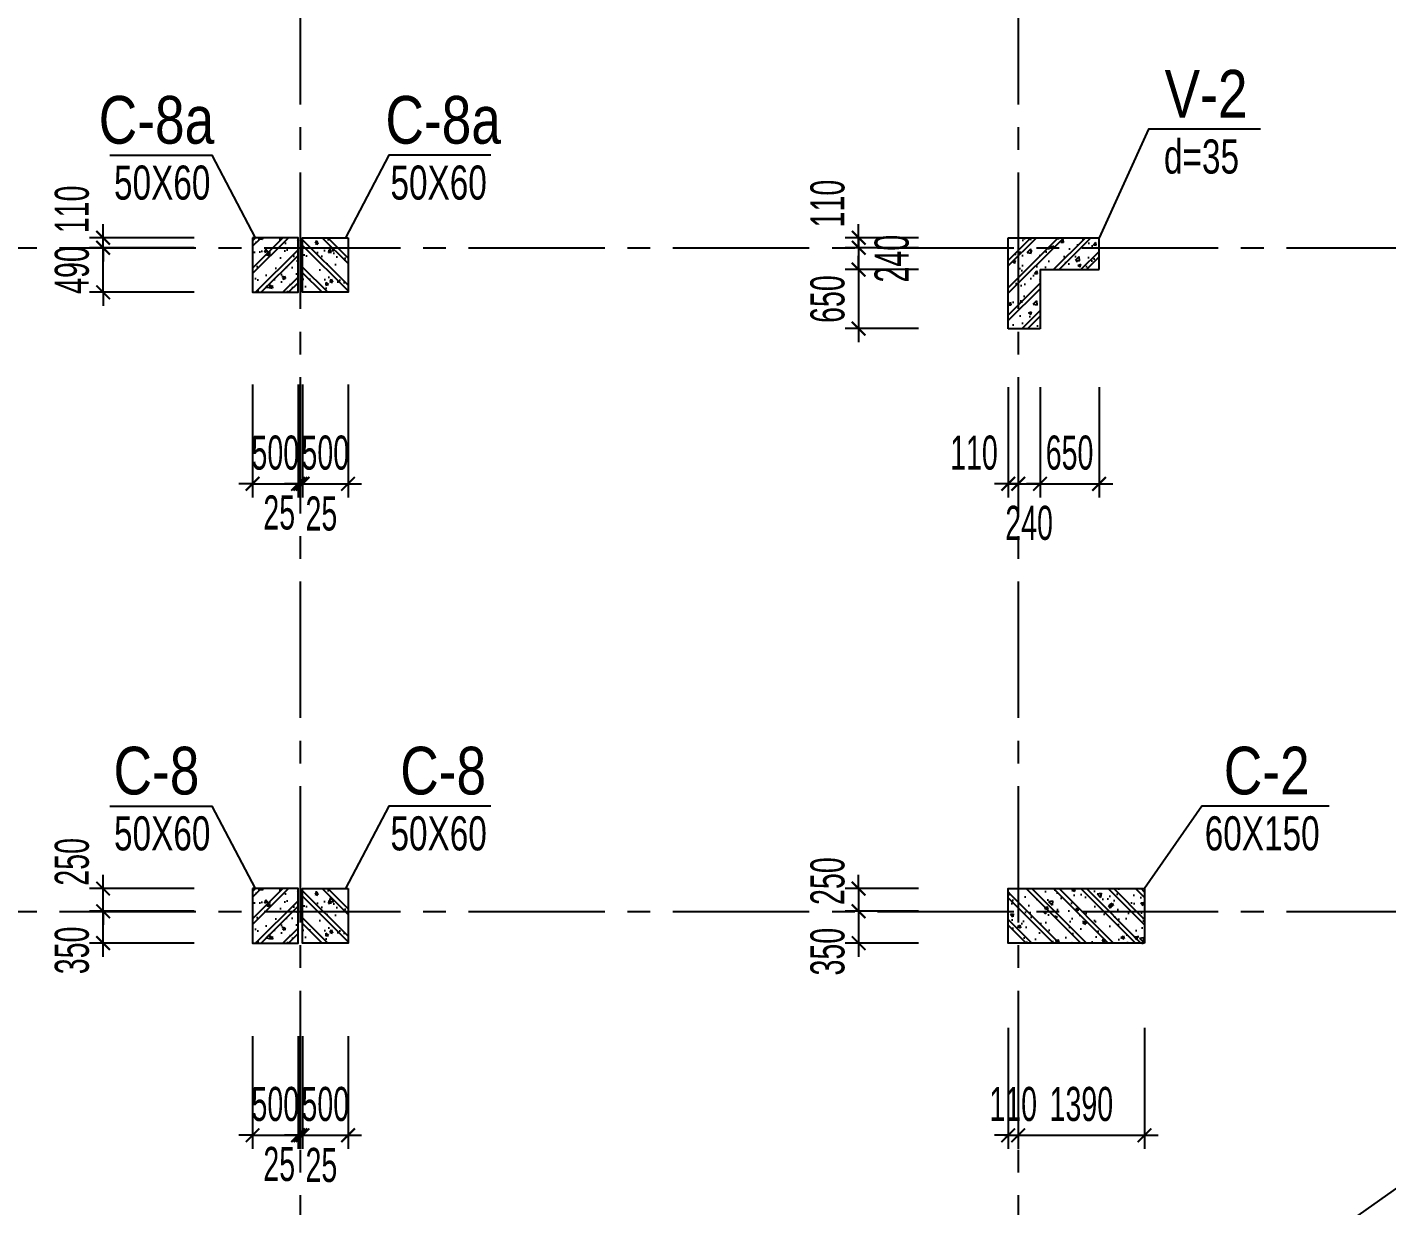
# Model space of a CAD drawing. Extents: x 1719887 to 1865417, y -150890 to 59748.
# Drawn here: x 1784015 to 1798976, y 12701 to 25667 of the extents above; entities that cross this region are included whole.
import ezdxf
from ezdxf.enums import TextEntityAlignment as Align

# ---------------------------------------------------------------- set-up
doc = ezdxf.new("R2010")
doc.units = 0
doc.header["$LTSCALE"] = 1000
doc.header["$MEASUREMENT"] = 0
doc.header["$PDMODE"] = 3
doc.linetypes.add('CENTER2', pattern=[1.125, 0.75, -0.125, 0.125, -0.125])
doc.layers.get('0').update_dxf_attribs({"linetype": 'CONTINUOUS'})
doc.layers.get('Defpoints').update_dxf_attribs({"linetype": 'CONTINUOUS'})
for name, color, linetype in [('CDC.01.AXIS', 160, 'CENTER2'), ('CDC.02.DIM', 1, 'CONTINUOUS'), ('CDC.05.STEEL', 4, 'CONTINUOUS'), ('CDC.06.TEXT', 2, 'CONTINUOUS'), ('CDC.10.HATCH', 9, 'CONTINUOUS'), ('CDC.11.NOTE', 8, 'CONTINUOUS')]:
    doc.layers.add(name, color=color, linetype=linetype)
doc.layers.add('KCS_Plotter', color=11, linetype='CONTINUOUS', plot=False)
doc.styles.add('ARIAL', font='arial.ttf', dxfattribs={"width": 0.6})
doc.dimstyles.new('D150', dxfattribs={"dimscale": 150, "dimtxt": 2.5, "dimasz": 1, "dimexe": 1, "dimexo": 0, "dimgap": 1, "dimtad": 1, "dimdec": 0, "dimdsep": 46, "dimtxsty": 'ARIAL', "dimblk": 'ARCHTICK', "dimcen": 1, "dimdle": 1, "dimclrd": 1, "dimclre": 1, "dimclrt": 2, "dimadec": 0, "dimazin": 0, "dimtfac": 0.00072, "dimtdec": 0, "dimtix": 1, "dimtmove": 2, "dimatfit": 3, "dimldrblk": 'ARCHTICK', "dimfxl": 1, "dimtolj": 1, "dimlwd": -1, "dimlwe": -1, "dimarcsym": 0})

# ---------------------------------------------------------------- blocks, each defined once
blk = doc.blocks.new('TH1')
at = {"layer": 'CDC.10.HATCH'}
h = blk.add_hatch(dxfattribs=at)
h.set_pattern_fill('CHAU-01', color=256, scale=50, angle=270, style=0, pattern_type=2)
h.set_pattern_definition([(220, (3538511.06, -380059.28), (31.376067, -358.63009), [37.5, -412.5]), (275, (3538511.06, -380059.3), (-376.09607, 69.37567), [30, -330]), (169.5486, (3538513.67, -380089.17), (-344.71977, -289.25469), [31.870095, -350.571056]), (223.8158, (3538411.06, -380059.3), (82.75951, -533.62052), [56.25, -618.75]), (173.3644, (3538417.96, -380103.75), (-487.05894, -467.33135), [47.80514, -525.8565]), (278.8158, (3538411.06, -380059.3), (-487.0593, -467.33097), [45, -495]), (249, (3538436.06, -380109.28), (201.309445, -298.453526), [37.5, -412.5]), (304, (3538436.06, -380109.3), (-362.57502, -121.657666), [30, -330]), (198.5486, (3538452.83, -380134.15), (-161.26525, -420.111314), [31.870095, -350.571056]), (232.5, (3538511.06, -380059.28), (-166.446927, -6.079928), [0, -326, 0, -335, 0, -331.25]), (262.5, (3538511.06, -380059.28), (-197.205856, -131.534769), [0, -191, 0, -318.5, 0, -126.25]), (302.5, (3538511.06, -379947.78), (11.277436, -266.911218), [0, -125, 0, -390, 0, -517.5]), (312.5, (3538511.06, -379897.78), (-50.05249, -291.593085), [0, -162.5, 0, -259, 0, -367.5]), (225, (3538511.06, -380059.28), (-150.26019, 150.26019), []), (225, (3538449.8, -380059.28), (-150.26019, 150.26019), [])])
h.paths.add_polyline_path([(1789255, -72738), (1789255, -73338), (1789755, -73338), (1789755, -72738)])
h = blk.add_hatch(dxfattribs=at)
h.set_pattern_fill('CHAU-01', color=256, scale=50, angle=270, style=0, pattern_type=2)
h.set_pattern_definition([(320, (41048.4, -380059.28), (-31.376067, -358.63009), [37.5, -412.5]), (265, (41048.4, -380059.3), (376.09607, 69.37567), [30, -330]), (10.4514, (41045.8, -380089.17), (344.71977, -289.25469), [31.870095, -350.571056]), (316.1842, (41148.4, -380059.3), (-82.75951, -533.62052), [56.25, -618.75]), (6.6356, (41141.5, -380103.75), (487.05894, -467.33135), [47.80514, -525.8565]), (261.1842, (41148.4, -380059.3), (487.0593, -467.33097), [45, -495]), (291, (41123.4, -380109.28), (-201.309445, -298.453526), [37.5, -412.5]), (236, (41123.4, -380109.3), (362.57502, -121.657666), [30, -330]), (341.4514, (41106.63, -380134.15), (161.26525, -420.111314), [31.870095, -350.571056]), (307.5, (41048.41, -380059.28), (166.446927, -6.079928), [0, -326, 0, -335, 0, -331.25]), (277.5, (41048.41, -380059.28), (197.205856, -131.534769), [0, -191, 0, -318.5, 0, -126.25]), (237.5, (41048.41, -379947.78), (-11.277436, -266.911218), [0, -125, 0, -390, 0, -517.5]), (227.5, (41048.4, -379897.78), (50.05249, -291.593085), [0, -162.5, 0, -259, 0, -367.5]), (315, (41048.4, -380059.28), (150.26019, 150.26019), []), (315, (41109.66, -380059.28), (150.26019, 150.26019), [])])
h.paths.add_polyline_path([(1790305, -72738), (1790305, -73338), (1789805, -73338), (1789805, -72738)])
h = blk.add_hatch(dxfattribs=at)
h.set_pattern_fill('CHAU-01', color=256, scale=50, style=0, pattern_type=2)
h.set_pattern_definition([(50, (56999.97, 0), (358.63009, -31.376067), [37.5, -412.5]), (355, (56999.97, 0), (-69.37567, 376.09607), [30, -330]), (100.4514, (57029.86, -2.6), (289.25469, 344.71977), [31.870095, -350.571056]), (46.1842, (56999.97, 100), (533.62052, -82.75951), [56.25, -618.75]), (96.6356, (57044.44, 93.1), (467.33135, 487.05894), [47.80514, -525.8565]), (351.1842, (56999.97, 100), (467.33097, 487.0593), [45, -495]), (21, (57049.97, 75), (298.453526, -201.309445), [37.5, -412.5]), (326, (57049.97, 75), (121.657666, 362.57502), [30, -330]), (71.4514, (57074.84, 58.22), (420.111314, 161.26525), [31.870095, -350.571056]), (37.5, (56999.97, 0), (6.079928, 166.446927), [0, -326, 0, -335, 0, -331.25]), (7.5, (56999.97, 0), (131.534769, 197.205856), [0, -191, 0, -318.5, 0, -126.25]), (327.5, (56888.47, 0), (266.911218, -11.277436), [0, -125, 0, -390, 0, -517.5]), (317.5, (56838.47, 0), (291.593085, 50.05249), [0, -162.5, 0, -259, 0, -367.5]), (45, (56999.97, 0), (-150.26019, 150.26019), []), (45, (56999.97, 61.25), (-150.26019, 150.26019), [])])
h.paths.add_polyline_path([(1797680, -72848), (1797570, -72848), (1797570, -73738), (1797680, -73738)])
h.paths.add_polyline_path([(1798570, -72848), (1797680, -72848), (1797680, -73738), (1797920, -73738), (1797920, -73088), (1798570, -73088)])
h.paths.add_polyline_path([(1798570, -72738), (1797680, -72738), (1797680, -72848), (1798570, -72848)])
h.paths.add_polyline_path([(1797680, -72738), (1797570, -72738), (1797570, -72848), (1797680, -72848)])
h = blk.add_hatch(dxfattribs=at)
h.set_pattern_fill('CHAU-01', color=256, scale=50, angle=270, style=0, pattern_type=2)
h.set_pattern_definition([(220, (3538511.06, -387218.96), (31.376067, -358.63009), [37.5, -412.5]), (275, (3538511.06, -387218.96), (-376.09607, 69.37567), [30, -330]), (169.5486, (3538513.67, -387248.85), (-344.71977, -289.25469), [31.870095, -350.571056]), (223.8158, (3538411.06, -387218.96), (82.75951, -533.62052), [56.25, -618.75]), (173.3644, (3538417.96, -387263.43), (-487.05894, -467.33135), [47.80514, -525.8565]), (278.8158, (3538411.06, -387218.96), (-487.0593, -467.33097), [45, -495]), (249, (3538436.06, -387268.96), (201.309445, -298.453526), [37.5, -412.5]), (304, (3538436.06, -387268.96), (-362.57502, -121.657666), [30, -330]), (198.5486, (3538452.83, -387293.83), (-161.26525, -420.111314), [31.870095, -350.571056]), (232.5, (3538511.06, -387218.96), (-166.446927, -6.079928), [0, -326, 0, -335, 0, -331.25]), (262.5, (3538511.06, -387218.96), (-197.205856, -131.534769), [0, -191, 0, -318.5, 0, -126.25]), (302.5, (3538511.06, -387107.46), (11.277436, -266.911218), [0, -125, 0, -390, 0, -517.5]), (312.5, (3538511.06, -387057.46), (-50.05249, -291.593085), [0, -162.5, 0, -259, 0, -367.5]), (225, (3538511.06, -387218.96), (-150.26019, 150.26019), []), (225, (3538449.8, -387218.96), (-150.26019, 150.26019), [])])
h.paths.add_polyline_path([(1789255, -79898), (1789255, -80498), (1789755, -80498), (1789755, -79898)])
h = blk.add_hatch(dxfattribs=at)
h.set_pattern_fill('CHAU-01', color=256, scale=50, angle=270, style=0, pattern_type=2)
h.set_pattern_definition([(320, (41048.4, -387218.96), (-31.376067, -358.63009), [37.5, -412.5]), (265, (41048.4, -387218.96), (376.09607, 69.37567), [30, -330]), (10.4514, (41045.8, -387248.85), (344.71977, -289.25469), [31.870095, -350.571056]), (316.1842, (41148.4, -387218.96), (-82.75951, -533.62052), [56.25, -618.75]), (6.6356, (41141.5, -387263.43), (487.05894, -467.33135), [47.80514, -525.8565]), (261.1842, (41148.4, -387218.96), (487.0593, -467.33097), [45, -495]), (291, (41123.4, -387268.96), (-201.309445, -298.453526), [37.5, -412.5]), (236, (41123.4, -387268.96), (362.57502, -121.657666), [30, -330]), (341.4514, (41106.63, -387293.83), (161.26525, -420.111314), [31.870095, -350.571056]), (307.5, (41048.41, -387218.96), (166.446927, -6.079928), [0, -326, 0, -335, 0, -331.25]), (277.5, (41048.41, -387218.96), (197.205856, -131.534769), [0, -191, 0, -318.5, 0, -126.25]), (237.5, (41048.41, -387107.46), (-11.277436, -266.911218), [0, -125, 0, -390, 0, -517.5]), (227.5, (41048.4, -387057.46), (50.05249, -291.593085), [0, -162.5, 0, -259, 0, -367.5]), (315, (41048.4, -387218.96), (150.26019, 150.26019), []), (315, (41109.66, -387218.96), (150.26019, 150.26019), [])])
h.paths.add_polyline_path([(1790305, -79898), (1790305, -80498), (1789805, -80498), (1789805, -79898)])
h = blk.add_hatch(dxfattribs=at)
h.set_pattern_fill('CHAU-01', color=256, scale=50, style=0, pattern_type=2)
h.set_pattern_definition([(310, (56999.97, -183495.4), (358.63009, 31.376067), [37.5, -412.5]), (5, (56999.97, -183495.4), (-69.37567, -376.09607), [30, -330]), (259.5486, (57029.86, -183492.77), (289.25469, -344.71977), [31.870095, -350.571056]), (313.8158, (56999.97, -183595.4), (533.62052, 82.75951), [56.25, -618.75]), (263.3644, (57044.44, -183588.5), (467.33135, -487.05894), [47.80514, -525.8565]), (8.8158, (56999.97, -183595.4), (467.33097, -487.0593), [45, -495]), (339, (57049.97, -183570.4), (298.453526, 201.309445), [37.5, -412.5]), (34, (57049.97, -183570.4), (121.657666, -362.57502), [30, -330]), (288.5486, (57074.84, -183553.6), (420.111314, -161.26525), [31.870095, -350.571056]), (322.5, (56999.97, -183495.39), (6.079928, -166.446927), [0, -326, 0, -335, 0, -331.25]), (352.5, (56999.97, -183495.39), (131.534769, -197.205856), [0, -191, 0, -318.5, 0, -126.25]), (32.5, (56888.47, -183495.39), (266.911218, 11.277436), [0, -125, 0, -390, 0, -517.5]), (42.5, (56838.47, -183495.39), (291.593085, -50.05249), [0, -162.5, 0, -259, 0, -367.5]), (315, (56999.97, -183495.39), (-150.26019, -150.26019), []), (315, (56999.97, -183556.64), (-150.26019, -150.26019), [])])
h.paths.add_polyline_path([(1799070, -80498), (1797680, -80498), (1797680, -80148), (1799070, -80148)])
h.paths.add_polyline_path([(1799070, -80148), (1797680, -80148), (1797680, -79898), (1799070, -79898)])
h.paths.add_polyline_path([(1797680, -80148), (1797570, -80148), (1797570, -79898), (1797680, -79898)])
h.paths.add_polyline_path([(1797680, -80498), (1797570, -80498), (1797570, -80148), (1797680, -80148)])
at = {"layer": 'CDC.01.AXIS', "ltscale": 2}
for p, q in [((1789780, -63021), (1789780, -119734)), ((1797680, -63021), (1797680, -119734)), ((1733131, -72848), (1840145, -72848)), ((1733131, -80148), (1840145, -80148))]:
    blk.add_line(p, q, dxfattribs=at)
at = {"layer": 'CDC.05.STEEL', "ltscale": 2000}
for p, q in [((1797570, -73738), (1797570, -72738)), ((1797570, -72738), (1798570, -72738)), ((1798570, -73088), (1798570, -72738)), ((1797920, -73088), (1797920, -73738)), ((1797920, -73088), (1798570, -73088)), ((1797920, -73738), (1797570, -73738))]:
    blk.add_line(p, q, dxfattribs=at)
for points in [[(1789255, -72738), (1789255, -73338), (1789755, -73338), (1789755, -72738)], [(1790305, -72738), (1790305, -73338), (1789805, -73338), (1789805, -72738)], [(1789255, -79898), (1789255, -80498), (1789755, -80498), (1789755, -79898)], [(1790305, -79898), (1790305, -80498), (1789805, -80498), (1789805, -79898)], [(1799070, -80498), (1797570, -80498), (1797570, -79898), (1799070, -79898)]]:
    blk.add_lwpolyline(points, close=True, dxfattribs=at)
blk = doc.blocks.new('_ARCHTICK')
at = {"color": 0, "linetype": 'ByBlock', "const_width": 0.15}
blk.add_lwpolyline([(-0.5, -0.5), (0.5, 0.5)], dxfattribs=at)
blk = doc.blocks.new('*D494')
at = {"layer": 'CDC.02.DIM', "color": 1, "transparency": 16777216}
for p, q in [((1794810, 21707), (1794810, 20494)), ((1794920, 21707), (1794920, 20494)), ((1794810, 20644), (1794660, 20644)), ((1794810, 20644), (1794920, 20644)), ((1794920, 20644), (1795070, 20644))]:
    blk.add_line(p, q, dxfattribs=at)
at = {"layer": 'Defpoints', "color": 0, "transparency": 16777216}
for p in [(1794810, 21707), (1794920, 21707), (1794920, 20644)]:
    blk.add_point(p, dxfattribs=at)
at = {"layer": 'CDC.02.DIM', "color": 1, "transparency": 16777216, "xscale": 150, "yscale": 150, "zscale": 150}
blk.add_blockref('_ARCHTICK', (1794810, 20644), dxfattribs=at)
at = {"layer": 'CDC.02.DIM', "color": 1, "transparency": 16777216, "xscale": 150, "yscale": 150, "zscale": 150, "rotation": 180}
blk.add_blockref('_ARCHTICK', (1794920, 20644), dxfattribs=at)
at = {"layer": 'CDC.02.DIM', "color": 2, "transparency": 16777216, "insert": (1794433, 20985), "char_height": 375, "attachment_point": 5, "style": 'ARIAL'}
blk.add_mtext('\\A1;110', dxfattribs=at)
blk = doc.blocks.new('*D495')
at = {"layer": 'CDC.02.DIM', "color": 1, "transparency": 16777216}
for p, q in [((1794920, 21707), (1794920, 20494)), ((1795160, 21707), (1795160, 20494)), ((1794920, 20644), (1794770, 20644)), ((1794920, 20644), (1795160, 20644)), ((1795160, 20644), (1795310, 20644))]:
    blk.add_line(p, q, dxfattribs=at)
at = {"layer": 'Defpoints', "color": 0, "transparency": 16777216}
for p in [(1794920, 21707), (1795160, 21707), (1795160, 20644)]:
    blk.add_point(p, dxfattribs=at)
at = {"layer": 'CDC.02.DIM', "color": 1, "transparency": 16777216, "xscale": 150, "yscale": 150, "zscale": 150}
blk.add_blockref('_ARCHTICK', (1794920, 20644), dxfattribs=at)
at = {"layer": 'CDC.02.DIM', "color": 1, "transparency": 16777216, "xscale": 150, "yscale": 150, "zscale": 150, "rotation": 180}
blk.add_blockref('_ARCHTICK', (1795160, 20644), dxfattribs=at)
at = {"layer": 'CDC.02.DIM', "color": 2, "transparency": 16777216, "insert": (1795040, 20212), "char_height": 375, "attachment_point": 5, "style": 'ARIAL'}
blk.add_mtext('\\A1;240', dxfattribs=at)
blk = doc.blocks.new('*D496')
at = {"layer": 'CDC.02.DIM', "color": 1, "transparency": 16777216}
for p, q in [((1795160, 21707), (1795160, 20494)), ((1795810, 21707), (1795810, 20494)), ((1795160, 20644), (1795010, 20644)), ((1795160, 20644), (1795810, 20644)), ((1795810, 20644), (1795960, 20644))]:
    blk.add_line(p, q, dxfattribs=at)
at = {"layer": 'Defpoints', "color": 0, "transparency": 16777216}
for p in [(1795160, 21707), (1795810, 21707), (1795810, 20644)]:
    blk.add_point(p, dxfattribs=at)
at = {"layer": 'CDC.02.DIM', "color": 1, "transparency": 16777216, "xscale": 150, "yscale": 150, "zscale": 150}
blk.add_blockref('_ARCHTICK', (1795160, 20644), dxfattribs=at)
at = {"layer": 'CDC.02.DIM', "color": 1, "transparency": 16777216, "xscale": 150, "yscale": 150, "zscale": 150, "rotation": 180}
blk.add_blockref('_ARCHTICK', (1795810, 20644), dxfattribs=at)
at = {"layer": 'CDC.02.DIM', "color": 2, "transparency": 16777216, "insert": (1795485, 20985), "char_height": 375, "attachment_point": 5, "style": 'ARIAL'}
blk.add_mtext('\\A1;650', dxfattribs=at)
blk = doc.blocks.new('*D524')
at = {"layer": 'CDC.02.DIM', "color": 1, "transparency": 16777216}
for p, q in [((1794810, 14659), (1794810, 13327)), ((1794920, 14659), (1794920, 13327)), ((1794810, 13477), (1794660, 13477)), ((1794810, 13477), (1794920, 13477)), ((1794920, 13477), (1795070, 13477))]:
    blk.add_line(p, q, dxfattribs=at)
at = {"layer": 'Defpoints', "color": 0, "transparency": 16777216}
for p in [(1794810, 14659), (1794920, 14659), (1794920, 13477)]:
    blk.add_point(p, dxfattribs=at)
at = {"layer": 'CDC.02.DIM', "color": 1, "transparency": 16777216, "xscale": 150, "yscale": 150, "zscale": 150}
blk.add_blockref('_ARCHTICK', (1794810, 13477), dxfattribs=at)
at = {"layer": 'CDC.02.DIM', "color": 1, "transparency": 16777216, "xscale": 150, "yscale": 150, "zscale": 150, "rotation": 180}
blk.add_blockref('_ARCHTICK', (1794920, 13477), dxfattribs=at)
at = {"layer": 'CDC.02.DIM', "color": 2, "transparency": 16777216, "insert": (1794865, 13819), "char_height": 375, "attachment_point": 5, "style": 'ARIAL'}
blk.add_mtext('\\A1;110', dxfattribs=at)
blk = doc.blocks.new('*D525')
at = {"layer": 'CDC.02.DIM', "color": 1, "transparency": 16777216}
for p, q in [((1794920, 14659), (1794920, 13327)), ((1796310, 14659), (1796310, 13327)), ((1794770, 13477), (1796460, 13477))]:
    blk.add_line(p, q, dxfattribs=at)
at = {"layer": 'Defpoints', "color": 0, "transparency": 16777216}
for p in [(1794920, 14659), (1796310, 14659), (1796310, 13477)]:
    blk.add_point(p, dxfattribs=at)
at = {"layer": 'CDC.02.DIM', "color": 1, "transparency": 16777216, "xscale": 150, "yscale": 150, "zscale": 150, "rotation": 180}
blk.add_blockref('_ARCHTICK', (1794920, 13477), dxfattribs=at)
at = {"layer": 'CDC.02.DIM', "color": 1, "transparency": 16777216, "xscale": 150, "yscale": 150, "zscale": 150}
blk.add_blockref('_ARCHTICK', (1796310, 13477), dxfattribs=at)
at = {"layer": 'CDC.02.DIM', "color": 2, "transparency": 16777216, "insert": (1795615, 13819), "char_height": 375, "attachment_point": 5, "style": 'ARIAL'}
blk.add_mtext('\\A1;1390', dxfattribs=at)
blk = doc.blocks.new('*D547')
at = {"layer": 'CDC.02.DIM', "color": 1, "transparency": 16777216}
for p, q in [((1786495, 21735), (1786495, 20494)), ((1786995, 21735), (1786995, 20494)), ((1786495, 20644), (1786345, 20644)), ((1786495, 20644), (1786995, 20644)), ((1786995, 20644), (1787145, 20644))]:
    blk.add_line(p, q, dxfattribs=at)
at = {"layer": 'Defpoints', "color": 0, "transparency": 16777216}
for p in [(1786495, 21735), (1786995, 21735), (1786995, 20644)]:
    blk.add_point(p, dxfattribs=at)
at = {"layer": 'CDC.02.DIM', "color": 1, "transparency": 16777216, "xscale": 150, "yscale": 150, "zscale": 150}
blk.add_blockref('_ARCHTICK', (1786495, 20644), dxfattribs=at)
at = {"layer": 'CDC.02.DIM', "color": 1, "transparency": 16777216, "xscale": 150, "yscale": 150, "zscale": 150, "rotation": 180}
blk.add_blockref('_ARCHTICK', (1786995, 20644), dxfattribs=at)
at = {"layer": 'CDC.02.DIM', "color": 2, "transparency": 16777216, "insert": (1786745, 20985), "char_height": 375, "attachment_point": 5, "style": 'ARIAL'}
blk.add_mtext('\\A1;500', dxfattribs=at)
blk = doc.blocks.new('*D548')
at = {"layer": 'CDC.02.DIM', "color": 1, "transparency": 16777216}
for p, q in [((1786995, 21735), (1786995, 20494)), ((1787020, 21735), (1787020, 20494)), ((1786995, 20644), (1786845, 20644)), ((1786995, 20644), (1787020, 20644)), ((1787020, 20644), (1787170, 20644))]:
    blk.add_line(p, q, dxfattribs=at)
at = {"layer": 'Defpoints', "color": 0, "transparency": 16777216}
for p in [(1786995, 21735), (1787020, 21735), (1787020, 20644)]:
    blk.add_point(p, dxfattribs=at)
at = {"layer": 'CDC.02.DIM', "color": 1, "transparency": 16777216, "xscale": 150, "yscale": 150, "zscale": 150}
blk.add_blockref('_ARCHTICK', (1786995, 20644), dxfattribs=at)
at = {"layer": 'CDC.02.DIM', "color": 1, "transparency": 16777216, "xscale": 150, "yscale": 150, "zscale": 150, "rotation": 180}
blk.add_blockref('_ARCHTICK', (1787020, 20644), dxfattribs=at)
at = {"layer": 'CDC.02.DIM', "color": 2, "transparency": 16777216, "insert": (1786788, 20326), "char_height": 375, "attachment_point": 5, "style": 'ARIAL'}
blk.add_mtext('\\A1;25', dxfattribs=at)
blk = doc.blocks.new('*D549')
at = {"layer": 'CDC.02.DIM', "color": 1, "transparency": 16777216}
for p, q in [((1787020, 21735), (1787020, 20494)), ((1787045, 21735), (1787045, 20494)), ((1787020, 20644), (1786870, 20644)), ((1787045, 20644), (1787020, 20644)), ((1787045, 20644), (1787195, 20644))]:
    blk.add_line(p, q, dxfattribs=at)
at = {"layer": 'Defpoints', "color": 0, "transparency": 16777216}
for p in [(1787020, 21735), (1787045, 21735), (1787020, 20644)]:
    blk.add_point(p, dxfattribs=at)
at = {"layer": 'CDC.02.DIM', "color": 1, "transparency": 16777216, "xscale": 150, "yscale": 150, "zscale": 150}
blk.add_blockref('_ARCHTICK', (1787020, 20644), dxfattribs=at)
at = {"layer": 'CDC.02.DIM', "color": 1, "transparency": 16777216, "xscale": 150, "yscale": 150, "zscale": 150, "rotation": 180}
blk.add_blockref('_ARCHTICK', (1787045, 20644), dxfattribs=at)
at = {"layer": 'CDC.02.DIM', "color": 2, "transparency": 16777216, "insert": (1787252, 20315), "char_height": 375, "attachment_point": 5, "style": 'ARIAL'}
blk.add_mtext('\\A1;25', dxfattribs=at)
blk = doc.blocks.new('*D550')
at = {"layer": 'CDC.02.DIM', "color": 1, "transparency": 16777216}
for p, q in [((1787045, 21735), (1787045, 20494)), ((1787545, 21735), (1787545, 20494)), ((1787045, 20644), (1786895, 20644)), ((1787045, 20644), (1787545, 20644)), ((1787545, 20644), (1787695, 20644))]:
    blk.add_line(p, q, dxfattribs=at)
at = {"layer": 'Defpoints', "color": 0, "transparency": 16777216}
for p in [(1787045, 21735), (1787545, 21735), (1787545, 20644)]:
    blk.add_point(p, dxfattribs=at)
at = {"layer": 'CDC.02.DIM', "color": 1, "transparency": 16777216, "xscale": 150, "yscale": 150, "zscale": 150}
blk.add_blockref('_ARCHTICK', (1787045, 20644), dxfattribs=at)
at = {"layer": 'CDC.02.DIM', "color": 1, "transparency": 16777216, "xscale": 150, "yscale": 150, "zscale": 150, "rotation": 180}
blk.add_blockref('_ARCHTICK', (1787545, 20644), dxfattribs=at)
at = {"layer": 'CDC.02.DIM', "color": 2, "transparency": 16777216, "insert": (1787295, 20985), "char_height": 375, "attachment_point": 5, "style": 'ARIAL'}
blk.add_mtext('\\A1;500', dxfattribs=at)
blk = doc.blocks.new('*D551')
at = {"layer": 'CDC.02.DIM', "color": 1, "transparency": 16777216}
for p, q in [((1786495, 14568), (1786495, 13327)), ((1786995, 14568), (1786995, 13327)), ((1786495, 13477), (1786345, 13477)), ((1786495, 13477), (1786995, 13477)), ((1786995, 13477), (1787145, 13477))]:
    blk.add_line(p, q, dxfattribs=at)
at = {"layer": 'Defpoints', "color": 0, "transparency": 16777216}
for p in [(1786495, 14568), (1786995, 14568), (1786995, 13477)]:
    blk.add_point(p, dxfattribs=at)
at = {"layer": 'CDC.02.DIM', "color": 1, "transparency": 16777216, "xscale": 150, "yscale": 150, "zscale": 150}
blk.add_blockref('_ARCHTICK', (1786495, 13477), dxfattribs=at)
at = {"layer": 'CDC.02.DIM', "color": 1, "transparency": 16777216, "xscale": 150, "yscale": 150, "zscale": 150, "rotation": 180}
blk.add_blockref('_ARCHTICK', (1786995, 13477), dxfattribs=at)
at = {"layer": 'CDC.02.DIM', "color": 2, "transparency": 16777216, "insert": (1786745, 13819), "char_height": 375, "attachment_point": 5, "style": 'ARIAL'}
blk.add_mtext('\\A1;500', dxfattribs=at)
blk = doc.blocks.new('*D552')
at = {"layer": 'CDC.02.DIM', "color": 1, "transparency": 16777216}
for p, q in [((1786995, 14568), (1786995, 13327)), ((1787020, 14568), (1787020, 13327)), ((1786995, 13477), (1786845, 13477)), ((1786995, 13477), (1787020, 13477)), ((1787020, 13477), (1787170, 13477))]:
    blk.add_line(p, q, dxfattribs=at)
at = {"layer": 'Defpoints', "color": 0, "transparency": 16777216}
for p in [(1786995, 14568), (1787020, 14568), (1787020, 13477)]:
    blk.add_point(p, dxfattribs=at)
at = {"layer": 'CDC.02.DIM', "color": 1, "transparency": 16777216, "xscale": 150, "yscale": 150, "zscale": 150}
blk.add_blockref('_ARCHTICK', (1786995, 13477), dxfattribs=at)
at = {"layer": 'CDC.02.DIM', "color": 1, "transparency": 16777216, "xscale": 150, "yscale": 150, "zscale": 150, "rotation": 180}
blk.add_blockref('_ARCHTICK', (1787020, 13477), dxfattribs=at)
at = {"layer": 'CDC.02.DIM', "color": 2, "transparency": 16777216, "insert": (1786788, 13159), "char_height": 375, "attachment_point": 5, "style": 'ARIAL'}
blk.add_mtext('\\A1;25', dxfattribs=at)
blk = doc.blocks.new('*D553')
at = {"layer": 'CDC.02.DIM', "color": 1, "transparency": 16777216}
for p, q in [((1787020, 14568), (1787020, 13327)), ((1787045, 14568), (1787045, 13327)), ((1787020, 13477), (1786870, 13477)), ((1787045, 13477), (1787020, 13477)), ((1787045, 13477), (1787195, 13477))]:
    blk.add_line(p, q, dxfattribs=at)
at = {"layer": 'Defpoints', "color": 0, "transparency": 16777216}
for p in [(1787020, 14568), (1787045, 14568), (1787020, 13477)]:
    blk.add_point(p, dxfattribs=at)
at = {"layer": 'CDC.02.DIM', "color": 1, "transparency": 16777216, "xscale": 150, "yscale": 150, "zscale": 150}
blk.add_blockref('_ARCHTICK', (1787020, 13477), dxfattribs=at)
at = {"layer": 'CDC.02.DIM', "color": 1, "transparency": 16777216, "xscale": 150, "yscale": 150, "zscale": 150, "rotation": 180}
blk.add_blockref('_ARCHTICK', (1787045, 13477), dxfattribs=at)
at = {"layer": 'CDC.02.DIM', "color": 2, "transparency": 16777216, "insert": (1787252, 13148), "char_height": 375, "attachment_point": 5, "style": 'ARIAL'}
blk.add_mtext('\\A1;25', dxfattribs=at)
blk = doc.blocks.new('*D554')
at = {"layer": 'CDC.02.DIM', "color": 1, "transparency": 16777216}
for p, q in [((1787045, 14568), (1787045, 13327)), ((1787545, 14568), (1787545, 13327)), ((1787045, 13477), (1786895, 13477)), ((1787045, 13477), (1787545, 13477)), ((1787545, 13477), (1787695, 13477))]:
    blk.add_line(p, q, dxfattribs=at)
at = {"layer": 'Defpoints', "color": 0, "transparency": 16777216}
for p in [(1787045, 14568), (1787545, 14568), (1787545, 13477)]:
    blk.add_point(p, dxfattribs=at)
at = {"layer": 'CDC.02.DIM', "color": 1, "transparency": 16777216, "xscale": 150, "yscale": 150, "zscale": 150}
blk.add_blockref('_ARCHTICK', (1787045, 13477), dxfattribs=at)
at = {"layer": 'CDC.02.DIM', "color": 1, "transparency": 16777216, "xscale": 150, "yscale": 150, "zscale": 150, "rotation": 180}
blk.add_blockref('_ARCHTICK', (1787545, 13477), dxfattribs=at)
at = {"layer": 'CDC.02.DIM', "color": 2, "transparency": 16777216, "insert": (1787295, 13819), "char_height": 375, "attachment_point": 5, "style": 'ARIAL'}
blk.add_mtext('\\A1;500', dxfattribs=at)
blk = doc.blocks.new('*D845')
at = {"layer": 'CDC.02.DIM', "color": 1, "transparency": 16777216}
for p, q in [((1793164, 23351), (1793164, 23501)), ((1793824, 23351), (1793014, 23351)), ((1793164, 23351), (1793164, 23241)), ((1793824, 23241), (1793014, 23241)), ((1793164, 23241), (1793164, 23091))]:
    blk.add_line(p, q, dxfattribs=at)
at = {"layer": 'Defpoints', "color": 0, "transparency": 16777216}
for p in [(1793824, 23351), (1793164, 23241), (1793824, 23241)]:
    blk.add_point(p, dxfattribs=at)
at = {"layer": 'CDC.02.DIM', "color": 1, "transparency": 16777216, "xscale": 150, "yscale": 150, "zscale": 150}
for p, rotation in [((1793164, 23351), 270), ((1793164, 23241), 90)]:
    blk.add_blockref('_ARCHTICK', p, dxfattribs=dict(at, rotation=rotation))
at = {"layer": 'CDC.02.DIM', "color": 2, "transparency": 16777216, "insert": (1792823, 23727), "char_height": 375, "attachment_point": 5, "rotation": 90, "style": 'ARIAL'}
blk.add_mtext('\\A1;110', dxfattribs=at)
blk = doc.blocks.new('*D846')
at = {"layer": 'CDC.02.DIM', "color": 1, "transparency": 16777216}
for p, q in [((1793164, 23241), (1793164, 23391)), ((1793824, 23241), (1793014, 23241)), ((1793164, 23241), (1793164, 23001)), ((1793824, 23001), (1793014, 23001)), ((1793164, 23001), (1793164, 22851))]:
    blk.add_line(p, q, dxfattribs=at)
at = {"layer": 'Defpoints', "color": 0, "transparency": 16777216}
for p in [(1793824, 23241), (1793164, 23001), (1793824, 23001)]:
    blk.add_point(p, dxfattribs=at)
at = {"layer": 'CDC.02.DIM', "color": 1, "transparency": 16777216, "xscale": 150, "yscale": 150, "zscale": 150}
for p, rotation in [((1793164, 23241), 270), ((1793164, 23001), 90)]:
    blk.add_blockref('_ARCHTICK', p, dxfattribs=dict(at, rotation=rotation))
at = {"layer": 'CDC.02.DIM', "color": 2, "transparency": 16777216, "insert": (1793529, 23121), "char_height": 375, "attachment_point": 5, "rotation": 90, "style": 'ARIAL'}
blk.add_mtext('\\A1;240', dxfattribs=at)
blk = doc.blocks.new('*D847')
at = {"layer": 'CDC.02.DIM', "color": 1, "transparency": 16777216}
for p, q in [((1793164, 23001), (1793164, 23151)), ((1793824, 23001), (1793014, 23001)), ((1793164, 23001), (1793164, 22351)), ((1793824, 22351), (1793014, 22351)), ((1793164, 22351), (1793164, 22201))]:
    blk.add_line(p, q, dxfattribs=at)
at = {"layer": 'Defpoints', "color": 0, "transparency": 16777216}
for p in [(1793824, 23001), (1793164, 22351), (1793824, 22351)]:
    blk.add_point(p, dxfattribs=at)
at = {"layer": 'CDC.02.DIM', "color": 1, "transparency": 16777216, "xscale": 150, "yscale": 150, "zscale": 150}
for p, rotation in [((1793164, 23001), 270), ((1793164, 22351), 90)]:
    blk.add_blockref('_ARCHTICK', p, dxfattribs=dict(at, rotation=rotation))
at = {"layer": 'CDC.02.DIM', "color": 2, "transparency": 16777216, "insert": (1792823, 22676), "char_height": 375, "attachment_point": 5, "rotation": 90, "style": 'ARIAL'}
blk.add_mtext('\\A1;650', dxfattribs=at)
blk = doc.blocks.new('*D848')
at = {"layer": 'CDC.02.DIM', "color": 1, "transparency": 16777216}
for p, q in [((1793164, 16191), (1793164, 16341)), ((1793824, 16191), (1793014, 16191)), ((1793164, 16191), (1793164, 15941)), ((1793824, 15941), (1793014, 15941)), ((1793164, 15941), (1793164, 15791))]:
    blk.add_line(p, q, dxfattribs=at)
at = {"layer": 'Defpoints', "color": 0, "transparency": 16777216}
for p in [(1793824, 16191), (1793164, 15941), (1793824, 15941)]:
    blk.add_point(p, dxfattribs=at)
at = {"layer": 'CDC.02.DIM', "color": 1, "transparency": 16777216, "xscale": 150, "yscale": 150, "zscale": 150}
for p, rotation in [((1793164, 16191), 270), ((1793164, 15941), 90)]:
    blk.add_blockref('_ARCHTICK', p, dxfattribs=dict(at, rotation=rotation))
at = {"layer": 'CDC.02.DIM', "color": 2, "transparency": 16777216, "insert": (1792823, 16273), "char_height": 375, "attachment_point": 5, "rotation": 90, "style": 'ARIAL'}
blk.add_mtext('\\A1;250', dxfattribs=at)
blk = doc.blocks.new('*D849')
at = {"layer": 'CDC.02.DIM', "color": 1, "transparency": 16777216}
for p, q in [((1793164, 16091), (1793164, 15441)), ((1793824, 15941), (1793014, 15941)), ((1793824, 15591), (1793014, 15591))]:
    blk.add_line(p, q, dxfattribs=at)
at = {"layer": 'Defpoints', "color": 0, "transparency": 16777216}
for p in [(1793824, 15941), (1793164, 15591), (1793824, 15591)]:
    blk.add_point(p, dxfattribs=at)
at = {"layer": 'CDC.02.DIM', "color": 1, "transparency": 16777216, "xscale": 150, "yscale": 150, "zscale": 150}
for p, rotation in [((1793164, 15941), 90), ((1793164, 15591), 270)]:
    blk.add_blockref('_ARCHTICK', p, dxfattribs=dict(at, rotation=rotation))
at = {"layer": 'CDC.02.DIM', "color": 2, "transparency": 16777216, "insert": (1792823, 15497), "char_height": 375, "attachment_point": 5, "rotation": 90, "style": 'ARIAL'}
blk.add_mtext('\\A1;350', dxfattribs=at)
blk = doc.blocks.new('*D951')
at = {"layer": 'CDC.02.DIM', "color": 1, "transparency": 16777216}
for p, q in [((1784850, 15441), (1784850, 16091)), ((1785852, 15941), (1784700, 15941)), ((1785852, 15591), (1784700, 15591))]:
    blk.add_line(p, q, dxfattribs=at)
at = {"layer": 'Defpoints', "color": 0, "transparency": 16777216}
for p in [(1784850, 15941), (1785852, 15941), (1785852, 15591)]:
    blk.add_point(p, dxfattribs=at)
at = {"layer": 'CDC.02.DIM', "color": 1, "transparency": 16777216, "xscale": 150, "yscale": 150, "zscale": 150}
for p, rotation in [((1784850, 15941), 90), ((1784850, 15591), 270)]:
    blk.add_blockref('_ARCHTICK', p, dxfattribs=dict(at, rotation=rotation))
at = {"layer": 'CDC.02.DIM', "color": 2, "transparency": 16777216, "insert": (1784508, 15511), "char_height": 375, "attachment_point": 5, "rotation": 90, "style": 'ARIAL'}
blk.add_mtext('\\A1;350', dxfattribs=at)
blk = doc.blocks.new('*D952')
at = {"layer": 'CDC.02.DIM', "color": 1, "transparency": 16777216}
for p, q in [((1784850, 16191), (1784850, 16341)), ((1785852, 16191), (1784700, 16191)), ((1784850, 15941), (1784850, 16191)), ((1785852, 15941), (1784700, 15941)), ((1784850, 15941), (1784850, 15791))]:
    blk.add_line(p, q, dxfattribs=at)
at = {"layer": 'Defpoints', "color": 0, "transparency": 16777216}
for p in [(1784850, 16191), (1785852, 16191), (1785852, 15941)]:
    blk.add_point(p, dxfattribs=at)
at = {"layer": 'CDC.02.DIM', "color": 1, "transparency": 16777216, "xscale": 150, "yscale": 150, "zscale": 150}
for p, rotation in [((1784850, 16191), 270), ((1784850, 15941), 90)]:
    blk.add_blockref('_ARCHTICK', p, dxfattribs=dict(at, rotation=rotation))
at = {"layer": 'CDC.02.DIM', "color": 2, "transparency": 16777216, "insert": (1784508, 16485), "char_height": 375, "attachment_point": 5, "rotation": 90, "style": 'ARIAL'}
blk.add_mtext('\\A1;250', dxfattribs=at)
blk = doc.blocks.new('*D953')
at = {"layer": 'CDC.02.DIM', "color": 1, "transparency": 16777216}
for p, q in [((1784850, 23241), (1784850, 23391)), ((1785852, 23241), (1784700, 23241)), ((1784850, 22751), (1784850, 23241)), ((1785852, 22751), (1784700, 22751)), ((1784850, 22751), (1784850, 22601))]:
    blk.add_line(p, q, dxfattribs=at)
at = {"layer": 'Defpoints', "color": 0, "transparency": 16777216}
for p in [(1784850, 23241), (1785852, 23241), (1785852, 22751)]:
    blk.add_point(p, dxfattribs=at)
at = {"layer": 'CDC.02.DIM', "color": 1, "transparency": 16777216, "xscale": 150, "yscale": 150, "zscale": 150}
for p, rotation in [((1784850, 23241), 270), ((1784850, 22751), 90)]:
    blk.add_blockref('_ARCHTICK', p, dxfattribs=dict(at, rotation=rotation))
at = {"layer": 'CDC.02.DIM', "color": 2, "transparency": 16777216, "insert": (1784508, 22996), "char_height": 375, "attachment_point": 5, "rotation": 90, "style": 'ARIAL'}
blk.add_mtext('\\A1;490', dxfattribs=at)
blk = doc.blocks.new('*D954')
at = {"layer": 'CDC.02.DIM', "color": 1, "transparency": 16777216}
for p, q in [((1784850, 23351), (1784850, 23501)), ((1785852, 23351), (1784700, 23351)), ((1784850, 23241), (1784850, 23351)), ((1785852, 23241), (1784700, 23241)), ((1784850, 23241), (1784850, 23091))]:
    blk.add_line(p, q, dxfattribs=at)
at = {"layer": 'Defpoints', "color": 0, "transparency": 16777216}
for p in [(1784850, 23351), (1785852, 23351), (1785852, 23241)]:
    blk.add_point(p, dxfattribs=at)
at = {"layer": 'CDC.02.DIM', "color": 1, "transparency": 16777216, "xscale": 150, "yscale": 150, "zscale": 150}
for p, rotation in [((1784850, 23351), 270), ((1784850, 23241), 90)]:
    blk.add_blockref('_ARCHTICK', p, dxfattribs=dict(at, rotation=rotation))
at = {"layer": 'CDC.02.DIM', "color": 2, "transparency": 16777216, "insert": (1784508, 23663), "char_height": 375, "attachment_point": 5, "rotation": 90, "style": 'ARIAL'}
blk.add_mtext('\\A1;110', dxfattribs=at)

msp = doc.modelspace()

# ---------------------------------------------------------------- linework, layer by layer
at = {"layer": 'CDC.11.NOTE'}
for points in [[(1797585.8, 24544.8), (1796352.6, 24544.8), (1795809.9, 23350.6)], [(1784925, 24258.2), (1786045.9, 24258.2), (1786521.9, 23350.7)], [(1789115.3, 24258.2), (1787994.4, 24258.2), (1787518.5, 23350.7)], [(1784925, 17098.6), (1786045.9, 17098.6), (1786521.9, 16191.1)], [(1789115.3, 17098.6), (1787994.4, 17098.6), (1787518.5, 16191.1)], [(1798343.6, 17099), (1796938.9, 17099), (1796309.8, 16190.9)]]:
    msp.add_lwpolyline(points, dxfattribs=at)
at = {"layer": 'KCS_Plotter'}
msp.add_line((1865416.7, 59748.5), (1719886.7, -43039.7), dxfattribs=at)

# ---------------------------------------------------------------- block references
at = {"layer": 'CDC.10.HATCH'}
msp.add_blockref('TH1', (-2759.9, 96088.6), dxfattribs=at)

# ---------------------------------------------------------------- texts
at = {"layer": 'CDC.06.TEXT', "style": 'ARIAL'}
for s, height, width, p in [('V-2', 525, 0.8, (1796986.9, 24935)), ('C-8a', 525, 0.8, (1785437.2, 24648.4)), ('C-8a', 525, 0.8, (1788592.3, 24648.4)), ('d=35', 375, 0.7, (1796937, 24244.8)), ('50X60', 375, 0.7, (1785500.3, 23958.2)), ('50X60', 375, 0.7, (1788542.3, 23958.2)), ('C-8', 525, 0.8, (1785437.2, 17488.7)), ('C-8', 525, 0.8, (1788592.3, 17488.7)), ('C-2', 525, 0.8, (1797654.7, 17489.1)), ('50X60', 375, 0.7, (1785500.3, 16798.5)), ('50X60', 375, 0.7, (1788542.3, 16798.5)), ('60X150', 375, 0.7, (1797604.7, 16798.9))]:
    msp.add_text(s, height=height, dxfattribs=dict(at, width=width)).set_placement(p, align=Align.MIDDLE_CENTER)

# ---------------------------------------------------------------- dimensions: what is measured, and where the dimension line sits
at = {"layer": 'CDC.02.DIM'}
for base, p1, p2, angle, picture, middle in [((1784849.9, 23350.6), (1785852.1, 23240.9), (1785852.1, 23350.6), 270, '*D954', (1784508.4, 23663.4)), ((1793164.2, 23240.9), (1793823.5, 23350.6), (1793823.5, 23240.9), 90, '*D845', (1792822.8, 23726.6)), ((1793164.2, 23000.6), (1793823.5, 23240.9), (1793823.5, 23000.6), 90, '*D846', (1793528.7, 23120.7)), ((1784849.9, 16190.9), (1785852.1, 15940.9), (1785852.1, 16190.9), 270, '*D952', (1784508.4, 16484.6)), ((1793164.2, 15940.9), (1793823.5, 16190.9), (1793823.5, 15940.9), 90, '*D848', (1792822.8, 16272.7)), ((1784849.9, 15940.9), (1785852.1, 15590.9), (1785852.1, 15940.9), 270, '*D951', (1784508.3, 15510.9)), ((1793164.2, 15590.9), (1793823.5, 15940.9), (1793823.5, 15590.9), 90, '*D849', (1792822.7, 15497.2))]:
    dim = msp.add_linear_dim(base=base, p1=p1, p2=p2, angle=angle, dimstyle='D150', dxfattribs=at)
    dim.commit()
    dim.dimension.update_dxf_attribs({"geometry": picture, "text_midpoint": middle, "dimtype": 160})
for base, p1, p2, angle, picture, middle in [((1784849.9, 23240.9), (1785852.1, 22750.6), (1785852.1, 23240.9), 270, '*D953', (1784508.4, 22995.7)), ((1793164.2, 22350.6), (1793823.5, 23000.6), (1793823.5, 22350.6), 90, '*D847', (1792822.8, 22675.6))]:
    dim = msp.add_linear_dim(base=base, p1=p1, p2=p2, angle=angle, dimstyle='D150', dxfattribs=at)
    dim.commit()
    dim.dimension.update_dxf_attribs({"geometry": picture, "text_midpoint": middle})
for base, p1, p2, picture, middle in [((1786994.9, 20643.8), (1786494.9, 21734.7), (1786994.9, 21734.7), '*D547', (1786744.9, 20985.3)), ((1787544.9, 20643.8), (1787044.9, 21734.7), (1787544.9, 21734.7), '*D550', (1787294.9, 20985.3)), ((1795809.9, 20643.8), (1795159.9, 21706.8), (1795809.9, 21706.8), '*D496', (1795484.9, 20985.3)), ((1786994.9, 13477.2), (1786494.9, 14568.1), (1786994.9, 14568.1), '*D551', (1786744.9, 13818.7)), ((1787544.9, 13477.2), (1787044.9, 14568.1), (1787544.9, 14568.1), '*D554', (1787294.9, 13818.7)), ((1794919.9, 13477.2), (1794809.9, 14658.8), (1794919.9, 14658.8), '*D524', (1794864.9, 13818.7)), ((1796309.9, 13477.2), (1794919.9, 14658.8), (1796309.9, 14658.8), '*D525', (1795614.9, 13818.8))]:
    dim = msp.add_linear_dim(base=base, p1=p1, p2=p2, dimstyle='D150', dxfattribs=at)
    dim.commit()
    dim.dimension.update_dxf_attribs({"geometry": picture, "text_midpoint": middle})
for base, p1, p2, picture, middle in [((1787019.9, 20643.8), (1786994.9, 21734.7), (1787019.9, 21734.7), '*D548', (1786788, 20325.8)), ((1787019.9, 20643.8), (1787044.9, 21734.7), (1787019.9, 21734.7), '*D549', (1787252, 20314.7)), ((1794919.9, 20643.8), (1794809.9, 21706.8), (1794919.9, 21706.8), '*D494', (1794433.3, 20985.3)), ((1795159.9, 20643.8), (1794919.9, 21706.8), (1795159.9, 21706.8), '*D495', (1795039.9, 20212.4)), ((1787019.9, 13477.2), (1786994.9, 14568.1), (1787019.9, 14568.1), '*D552', (1786788, 13159.2)), ((1787019.9, 13477.2), (1787044.9, 14568.1), (1787019.9, 14568.1), '*D553', (1787252, 13148.1))]:
    dim = msp.add_linear_dim(base=base, p1=p1, p2=p2, dimstyle='D150', dxfattribs=at)
    dim.commit()
    dim.dimension.update_dxf_attribs({"geometry": picture, "text_midpoint": middle, "dimtype": 160})

doc.saveas('drawing.dxf')
